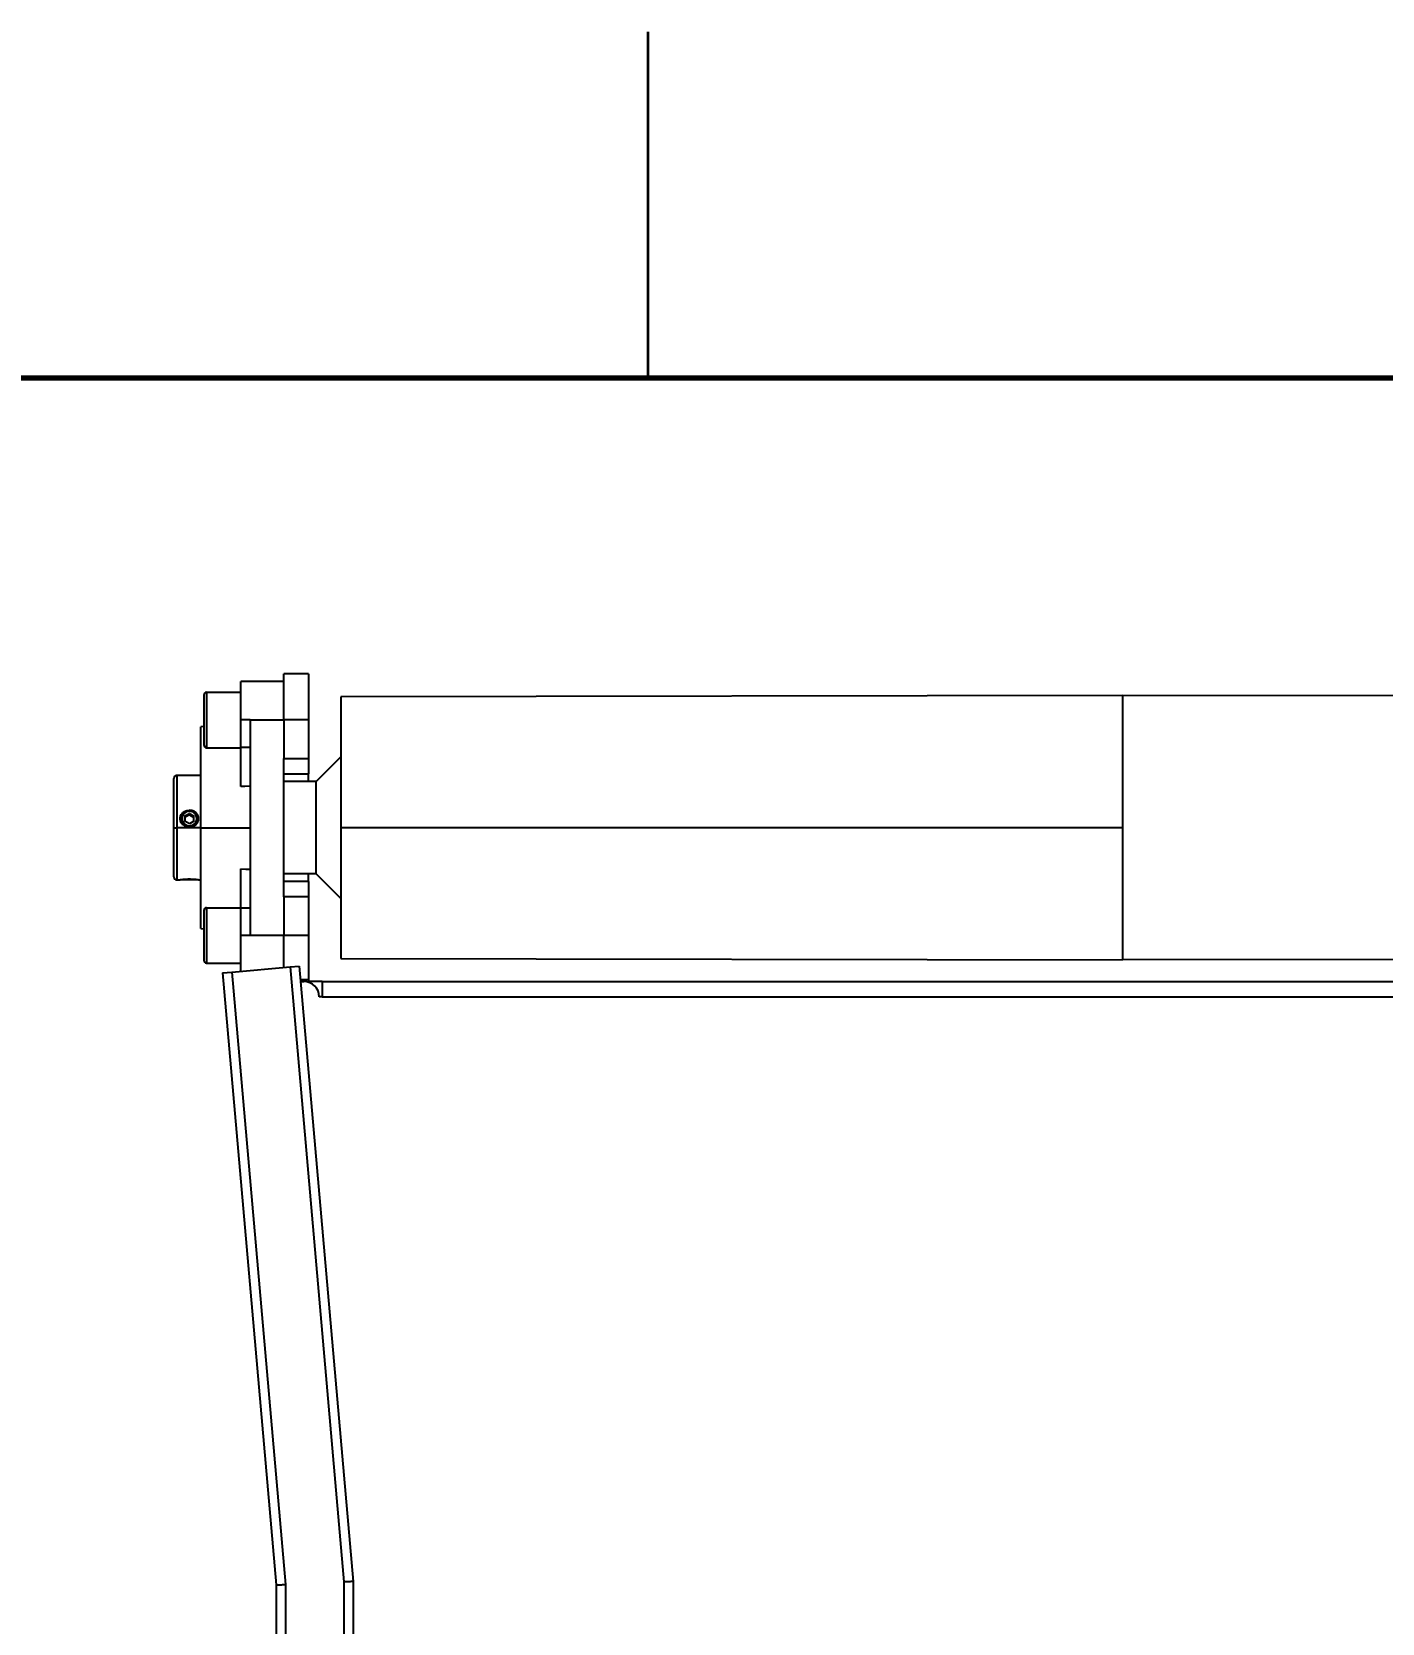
# Model space of a CAD drawing. Header units: millimetres. Extents: x 2 to 418, y 2 to 295.
# Drawn here: x 46.64 to 75.9, y 260.02 to 294.5 of the extents above; entities that cross this region are included whole.
import ezdxf

# ---------------------------------------------------------------- set-up
doc = ezdxf.new("R2010")
doc.units = ezdxf.units.MM
doc.styles.add('SLDTEXTSTYLE0', font='TXT', dxfattribs={"width": 0.75})
doc.dimstyles.new('SLDDIMSTYLE1', dxfattribs={"dimtxt": 3.175, "dimasz": 3.302, "dimexe": 0, "dimexo": 0.0625, "dimgap": 0.79375, "dimtad": 0, "dimtih": 1, "dimtoh": 1, "dimlfac": 15, "dimrnd": 1e-09, "dimzin": 4, "dimdsep": 46, "dimtxsty": 'SLDTEXTSTYLE0', "dimsah": 1, "dimcen": 0.09, "dimadec": 0, "dimazin": 1, "dimtfac": 1, "dimtofl": 0, "dimtmove": 0, "dimatfit": 3, "dimfxl": 0, "dimfrac": 2, "dimtolj": 1, "dimtzin": 12, "dimarcsym": 0})

# ---------------------------------------------------------------- blocks, each defined once
blk = doc.blocks.new('_D_1')
at = {"color": 7, "linetype": 'Continuous', "lineweight": 0}
for p, q in [((53.604, 193.115), (44.122, 193.115)), ((86.938, 193.115), (53.604, 193.115))]:
    blk.add_line(p, q, dxfattribs=at)
at = {"color": 7, "linetype": 'Continuous', "lineweight": 18}
for points in [[(53.604, 193.115), (56.906, 192.607), (56.906, 193.623)], [(86.938, 193.115), (83.636, 193.623), (83.636, 192.607)]]:
    blk.add_solid(points, dxfattribs=at)
at = {"color": 7, "linetype": 'Continuous', "lineweight": 18, "insert": (31.22, 194.688), "char_height": 3.175, "attachment_point": 1, "style": 'SLDTEXTSTYLE0'}
blk.add_mtext('500.00', dxfattribs=at)

msp = doc.modelspace()

# ---------------------------------------------------------------- linework, layer by layer
at = {"color": 7, "linetype": 'Continuous', "lineweight": 35}
msp.add_line((60, 287), (60, 294.5), dxfattribs=at)
at = {"color": 7, "linetype": 'Continuous', "lineweight": 70}
msp.add_line((10, 287), (410, 287), dxfattribs=at)
at = {"color": 7, "linetype": 'Continuous', "lineweight": 25}
for p, q in [((51.371, 280.42398), (51.171, 280.42398)), ((51.171, 279.59064), (51.171, 280.42398)), ((52.10434, 280.42398), (51.371, 280.42398)), ((52.63767, 280.59064), (52.10434, 280.59064)), ((52.10434, 279.59064), (52.10434, 280.59064)), ((52.63767, 280.59064), (52.63767, 279.59064)), ((50.371, 280.13064), (50.371, 279.05064)), ((50.431, 280.19064), (50.431, 278.99064)), ((50.431, 280.19064), (51.171, 280.19064)), ((70.271, 280.12398), (53.33767, 280.09064)), ((53.33767, 280.09064), (53.33767, 277.25731)), ((70.271, 280.12398), (70.271, 277.25731)), ((87.20434, 280.09064), (70.271, 280.12398)), ((50.371, 279.44585), (50.30434, 279.44064)), ((50.30434, 277.25731), (50.30434, 279.44064)), ((51.371, 279.59064), (51.171, 279.59064)), ((51.171, 279.00139), (51.171, 279.59064)), ((51.371, 279.59064), (52.10434, 279.59064)), ((51.371, 279.59064), (51.371, 274.92398)), ((52.63767, 279.59064), (52.10434, 279.59064)), ((52.10434, 279.59064), (52.10434, 278.75731)), ((52.63767, 279.59064), (52.63767, 278.75731)), ((50.431, 278.99064), (51.171, 278.99064)), ((51.171, 279.00139), (51.371, 279.00139)), ((51.171, 278.14669), (51.171, 279.00139)), ((52.10434, 278.75731), (52.63767, 278.75731)), ((52.10434, 278.46863), (52.10434, 278.75731)), ((52.63767, 278.75731), (52.63767, 278.42398)), ((53.33767, 278.79064), (52.80434, 278.25731)), ((49.72434, 277.25731), (49.72434, 278.32398)), ((50.30434, 278.39064), (49.791, 278.39064)), ((52.10434, 276.04599), (52.10434, 278.46863)), ((52.10434, 278.42398), (52.63767, 278.42398)), ((52.80434, 278.25731), (52.10434, 278.25731)), ((52.63767, 278.25731), (52.63767, 278.42398)), ((52.80434, 276.25731), (52.80434, 278.25731)), ((49.95767, 277.51097), (50.05767, 277.56783)), ((50.05767, 277.6335), (50.05767, 277.62738)), ((50.05767, 277.62738), (50.05767, 277.61079)), ((50.05767, 277.56783), (50.15767, 277.51097)), ((50.05767, 277.56783), (50.05767, 277.5331)), ((49.72434, 277.25731), (49.791, 277.25731)), ((49.72434, 276.19064), (49.72434, 277.25731)), ((50.30434, 277.25731), (49.791, 277.25731)), ((50.05767, 277.5331), (49.95767, 277.47624)), ((49.95767, 277.51097), (49.95767, 277.39725)), ((50.05767, 277.3404), (49.95767, 277.39725)), ((50.05767, 277.5331), (50.15767, 277.47624)), ((50.15767, 277.39725), (50.05767, 277.3404)), ((50.05767, 277.29743), (50.05767, 277.27374)), ((50.05767, 277.27374), (50.05767, 277.26946)), ((50.15767, 277.39725), (50.15767, 277.51097)), ((50.30434, 277.25731), (51.371, 277.25731)), ((50.30434, 275.07398), (50.30434, 277.25731)), ((70.271, 277.25731), (53.33767, 277.25731)), ((53.33767, 277.25731), (53.33767, 274.42398)), ((70.271, 277.25731), (70.271, 274.39064)), ((51.171, 275.51323), (51.171, 276.36793)), ((52.80434, 276.25731), (52.10434, 276.25731)), ((52.63767, 276.09064), (52.63767, 276.25731)), ((53.33767, 275.72398), (52.80434, 276.25731)), ((49.791, 276.12398), (49.86018, 276.12398)), ((50.05767, 276.12398), (49.89857, 276.12398)), ((50.05767, 276.14443), (50.05767, 276.12398)), ((50.21677, 276.12398), (50.05767, 276.12398)), ((50.25515, 276.12398), (50.30434, 276.12398)), ((52.63767, 276.09064), (52.10434, 276.09064)), ((52.10434, 275.75731), (52.10434, 276.04599)), ((52.63767, 276.09064), (52.63767, 275.75731)), ((50.431, 275.52398), (50.431, 274.32398)), ((50.431, 275.52398), (51.171, 275.52398)), ((51.171, 274.92398), (51.171, 275.51323)), ((51.371, 275.51323), (51.171, 275.51323)), ((52.63767, 275.75731), (52.10434, 275.75731)), ((52.10434, 275.75731), (52.10434, 274.92398)), ((52.63767, 275.75731), (52.63767, 274.92398)), ((50.371, 275.46398), (50.371, 274.38398)), ((50.30434, 275.07398), (50.371, 275.06877)), ((51.371, 274.92398), (51.171, 274.92398)), ((51.171, 274.14648), (51.171, 274.92398)), ((52.10434, 274.92398), (51.371, 274.92398)), ((52.10434, 274.22813), (52.10434, 274.92398)), ((52.63767, 274.92398), (52.10434, 274.92398)), ((52.63767, 274.92398), (52.63767, 273.95731)), ((50.431, 274.32398), (51.171, 274.32398)), ((50.7775, 274.11205), (50.97673, 274.12948)), ((50.7775, 274.11205), (51.93767, 260.85121)), ((50.97673, 274.12948), (52.23858, 274.23988)), ((50.97673, 274.12948), (52.13767, 260.85994)), ((52.23858, 274.23988), (52.43782, 274.25731)), ((52.23858, 274.23988), (53.40434, 260.91524)), ((52.43782, 274.25731), (53.60433, 260.92398)), ((53.33767, 274.42398), (70.271, 274.39064)), ((87.20434, 274.42398), (70.271, 274.39064)), ((52.63767, 273.95731), (52.46407, 273.95731)), ((52.46698, 273.92398), (52.53767, 273.92398)), ((52.63767, 273.95731), (52.63767, 273.90862)), ((52.93767, 273.92398), (52.63767, 273.92398)), ((52.93767, 273.92398), (52.93767, 273.59064)), ((52.93767, 273.92398), (87.60434, 273.92398)), ((52.93767, 273.59064), (52.871, 273.59064)), ((52.93767, 273.59064), (87.60434, 273.59064)), ((51.93767, 260.85121), (51.93767, 258.26898)), ((52.13767, 260.85994), (52.13767, 94.32135)), ((53.40434, 260.91524), (53.40434, 94.26604)), ((53.60434, 260.92397), (53.60434, 94.25731))]:
    msp.add_line(p, q, dxfattribs=at)
at = {"color": 8, "linetype": 'Continuous', "lineweight": 25}
for p, q in [((49.791, 277.25731), (49.791, 278.39064)), ((49.791, 276.12398), (49.791, 277.25731))]:
    msp.add_line(p, q, dxfattribs=at)
at = {"color": 7, "linetype": 'Continuous', "lineweight": 25, "flags": 128}
for points in [[(51.371, 278.15858), (51.25888, 278.15192), (51.171, 278.14669)], [(51.171, 276.36793), (51.28288, 276.36128), (51.371, 276.35604)]]:
    msp.add_lwpolyline(points, dxfattribs=at)
at = {"color": 7, "linetype": 'Continuous', "lineweight": 25}
for centre, radius, start, end in [((50.431, 280.13064), 0.06, 90, 180), ((50.431, 279.05064), 0.06, 180, 270), ((49.791, 278.32398), 0.06667, 90, 180), ((50.05549, 277.45056), 0.17684, 89.294147, 270.705853), ((50.05574, 277.45411), 0.15669, 89.294147, 270.705853), ((50.05985, 277.45056), 0.17684, 269.294147, 90.705853), ((50.0596, 277.45411), 0.15669, 269.294147, 90.705853), ((49.791, 276.19064), 0.06667, 180, 270), ((50.431, 275.46398), 0.06, 90, 180), ((50.431, 274.38398), 0.06, 180, 270), ((52.53767, 273.59064), 0.33333, 0, 90)]:
    msp.add_arc(centre, radius, start, end, dxfattribs=at)
for points, knots in [([(50.05767, 277.26946), (50.03224, 277.26946), (50.0074, 277.27392), (49.97178, 277.28724), (49.96047, 277.29268), (49.93897, 277.30557), (49.92869, 277.3131), (49.90983, 277.32991), (49.90134, 277.3391), (49.88624, 277.35907), (49.87958, 277.37), (49.86887, 277.39266), (49.86477, 277.4044), (49.85915, 277.42875), (49.8577, 277.44135), (49.85764, 277.46608), (49.85901, 277.47849), (49.86454, 277.50273), (49.86861, 277.51434), (49.87925, 277.53657), (49.88586, 277.54721), (49.90095, 277.56665), (49.90951, 277.57562), (49.92842, 277.59186), (49.93856, 277.59897), (49.96012, 277.61134), (49.97166, 277.61662), (49.99527, 277.62501), (50.00738, 277.62816), (50.0322, 277.63241), (50.04494, 277.6335), (50.05767, 277.6335)], [0, 0, 0, 0, 0.125, 0.125, 0.1875, 0.1875, 0.25, 0.25, 0.3125, 0.3125, 0.375, 0.375, 0.4375, 0.4375, 0.5, 0.5, 0.5625, 0.5625, 0.625, 0.625, 0.6875, 0.6875, 0.75, 0.75, 0.8125, 0.8125, 0.875, 0.875, 0.9375, 0.9375, 1, 1, 1, 1]), ([(50.05767, 277.26946), (50.0831, 277.26946), (50.10793, 277.27392), (50.14356, 277.28724), (50.15487, 277.29268), (50.17636, 277.30557), (50.18665, 277.3131), (50.2055, 277.32991), (50.214, 277.3391), (50.2291, 277.35907), (50.23576, 277.37), (50.24646, 277.39266), (50.25057, 277.4044), (50.25618, 277.42875), (50.25764, 277.44135), (50.2577, 277.46608), (50.25633, 277.47849), (50.2508, 277.50273), (50.24673, 277.51434), (50.23609, 277.53657), (50.22947, 277.54721), (50.21439, 277.56665), (50.20582, 277.57562), (50.18691, 277.59186), (50.17677, 277.59897), (50.15521, 277.61134), (50.14367, 277.61662), (50.12006, 277.62501), (50.10795, 277.62816), (50.08313, 277.63241), (50.07039, 277.6335), (50.05767, 277.6335)], [0, 0, 0, 0, 0.125, 0.125, 0.1875, 0.1875, 0.25, 0.25, 0.3125, 0.3125, 0.375, 0.375, 0.4375, 0.4375, 0.5, 0.5, 0.5625, 0.5625, 0.625, 0.625, 0.6875, 0.6875, 0.75, 0.75, 0.8125, 0.8125, 0.875, 0.875, 0.9375, 0.9375, 1, 1, 1, 1]), ([(50.05767, 276.13915), (50.03386, 276.13876), (49.98627, 276.13798), (49.92326, 276.13257), (49.87915, 276.12719), (49.85774, 276.12399), (49.85963, 276.12427), (49.86018, 276.12435)], [0, 0, 0, 0, 0.23624114, 0.47218961, 0.70053333, 0.91240512, 1, 1, 1, 1]), ([(50.25515, 276.12435), (50.25554, 276.1243), (50.25659, 276.12414), (50.2368, 276.12705), (50.19992, 276.13168), (50.14636, 276.13658), (50.09593, 276.13894), (50.06553, 276.13911), (50.05767, 276.13915)], [0, 0, 0, 0, 0.10687303, 0.29455682, 0.48865212, 0.69748784, 0.92181797, 1, 1, 1, 1]), ([(51.93767, 260.85121), (51.93773, 260.85121), (51.93786, 260.85121), (51.93889, 260.85126), (51.94056, 260.85133), (51.94293, 260.85143), (51.94599, 260.85156), (51.94977, 260.85172), (51.95426, 260.85192), (51.95947, 260.85215), (51.96538, 260.85241), (51.97201, 260.8527), (51.97932, 260.85302), (51.98732, 260.85337), (51.99594, 260.85375), (52.00541, 260.85416), (52.01605, 260.85461), (52.02831, 260.85514), (52.04226, 260.85574), (52.05798, 260.85642), (52.07549, 260.85719), (52.09475, 260.85805), (52.11567, 260.85898), (52.1302, 260.85961), (52.13767, 260.85994)], [0, 0, 0, 0, 0.03643142, 0.07318828, 0.11027083, 0.14767929, 0.1854139, 0.22347488, 0.26186245, 0.30057682, 0.3396182, 0.37898679, 0.41868278, 0.45870636, 0.49905773, 0.53901976, 0.58290712, 0.63071959, 0.68245685, 0.73811854, 0.79770421, 0.86121338, 0.9286455, 1, 1, 1, 1]), ([(53.60434, 260.92397), (53.60427, 260.92397), (53.60415, 260.92397), (53.60311, 260.92392), (53.60145, 260.92384), (53.59908, 260.92374), (53.59601, 260.9236), (53.59223, 260.92344), (53.58774, 260.92324), (53.58254, 260.92301), (53.57662, 260.92276), (53.57, 260.92247), (53.56268, 260.92215), (53.55468, 260.9218), (53.54607, 260.92143), (53.53659, 260.92101), (53.52595, 260.92054), (53.5137, 260.91999), (53.49974, 260.91937), (53.48402, 260.91869), (53.46652, 260.91793), (53.44726, 260.9171), (53.42634, 260.9162), (53.41181, 260.91557), (53.40434, 260.91524)], [0, 0, 0, 0, 0.03643142, 0.07318828, 0.11027082, 0.14767928, 0.18541389, 0.22347488, 0.26186245, 0.30057682, 0.3396182, 0.37898678, 0.41868277, 0.45870636, 0.49905773, 0.53901975, 0.58290711, 0.63071957, 0.68245684, 0.73811852, 0.7977042, 0.86121337, 0.9286455, 1, 1, 1, 1])]:
    msp.add_open_spline(points, degree=3, knots=knots, dxfattribs=at)

# ---------------------------------------------------------------- dimensions: what is measured, and where the dimension line sits
at = {"color": 7, "linetype": 'Continuous', "lineweight": 18}
dim = msp.add_linear_dim(base=(86.93767, 193.1152), p1=(53.60434, 260.92397), p2=(86.93767, 260.92397), dimstyle='SLDDIMSTYLE1', dxfattribs=at)
dim.commit()
dim.dimension.update_dxf_attribs({"geometry": '_D_1', "text_midpoint": (37.671, 193.1152), "dimtype": 160})

doc.saveas('drawing.dxf')
